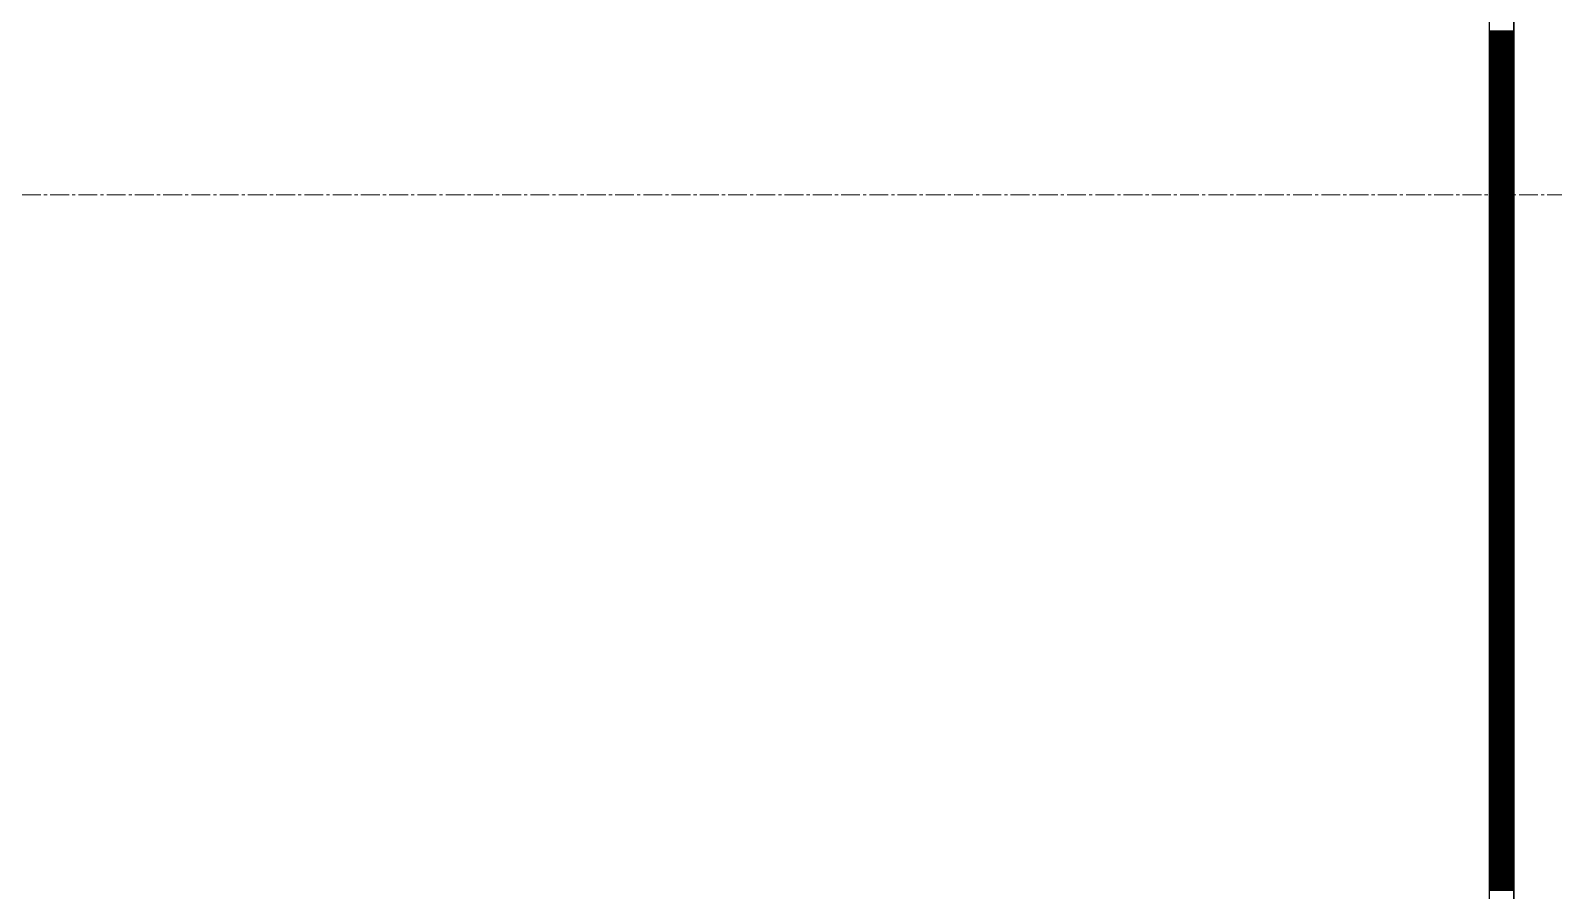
# Model space of a CAD drawing. Header units: millimetres. Extents: x -231292 to 573618, y -153144 to 564035.
# Drawn here: x 7072 to 8613, y 233563 to 234433 of the extents above; entities that cross this region are included whole.
import ezdxf

# ---------------------------------------------------------------- set-up
doc = ezdxf.new("R2010")
doc.units = ezdxf.units.MM
doc.linetypes.add('CENTER2', pattern=[28.575, 19.05, -3.175, 3.175, -3.175])
doc.layers.get('0').update_dxf_attribs({"color": 250})
doc.layers.get('Defpoints').update_dxf_attribs({"color": 250})
for name, color, linetype, lineweight in [('АР_Тонкая', 250, 'Continuous', 5), ('АР_Штриховка', 250, 'Continuous', 0), ('РД_Оси_100', 250, 'Continuous', 0), ('РД_Оси_размер', 250, 'Continuous', 0)]:
    doc.layers.add(name, color=color, linetype=linetype, lineweight=lineweight)
doc.styles.add('style1', font='ARIALN.TTF')
doc.dimstyles.new('Dim100_ареал', dxfattribs={"dimscale": 100, "dimtxt": 2.5, "dimasz": 1, "dimexe": 1, "dimexo": 1, "dimgap": 0.5, "dimtad": 1, "dimzin": 12, "dimdsep": 46, "dimtxsty": 'style1', "dimblk": 'ARCHTICK', "dimcen": 1, "dimdle": 1, "dimclrd": 256, "dimclre": 256, "dimaunit": 1, "dimadec": 0, "dimazin": 3, "dimtfac": 1, "dimtmove": 1, "dimatfit": 3, "dimldrblk": 'OPEN30', "dimfxl": 2, "dimfxlon": 1, "dimtolj": 1, "dimtzin": 0, "dimlwd": 9, "dimlwe": 9, "dimarcsym": 0})

# ---------------------------------------------------------------- blocks, each defined once
blk = doc.blocks.new('_ArchTick')
at = {"color": 0, "linetype": 'ByBlock', "const_width": 0.15}
blk.add_lwpolyline([(-0.5, -0.5), (0.5, 0.5)], dxfattribs=at)
blk = doc.blocks.new('*D182')
at = {"layer": 'Defpoints', "color": 0, "transparency": 16777216}
for p in [(1193587.3, 183613.2), (1194587.3, 183613.2), (1194587.3, 177013.2)]:
    blk.add_point(p, dxfattribs=at)
at = {"layer": 'РД_Оси_размер', "lineweight": 9, "transparency": 16777216}
for p, q in [((1193587.3, 176913.2), (1193587.3, 183713.2)), ((1193787.3, 183613.2), (1193487.3, 183613.2)), ((1193787.3, 177013.2), (1193487.3, 177013.2))]:
    blk.add_line(p, q, dxfattribs=at)
at = {"layer": 'РД_Оси_размер', "lineweight": 9, "transparency": 16777216, "xscale": 100, "yscale": 100, "zscale": 100}
for p, rotation in [((1193587.3, 183613.2), 90), ((1193587.3, 177013.2), 270)]:
    blk.add_blockref('_ArchTick', p, dxfattribs=dict(at, rotation=rotation))
at = {"layer": 'РД_Оси_размер', "color": 0, "transparency": 16777216, "insert": (1193179.9, 180313.2), "char_height": 700, "attachment_point": 5, "rotation": 90, "style": 'style1'}
blk.add_mtext('\\A1;6600', dxfattribs=at)
blk = doc.blocks.new('_Open30')
at = {"color": 0, "linetype": 'ByBlock', "lineweight": -2}
for p, q in [((-1, 0.268), (0, 0)), ((0, 0), (-1, -0.268)), ((0, 0), (-1, 0))]:
    blk.add_line(p, q, dxfattribs=at)
blk = doc.blocks.new('*D183')
at = {"layer": 'Defpoints', "color": 0, "transparency": 16777216}
for p in [(1193587.3, 186313.2), (1194587.3, 186313.2), (1194587.3, 183613.2)]:
    blk.add_point(p, dxfattribs=at)
at = {"layer": 'РД_Оси_размер', "lineweight": 9, "transparency": 16777216}
for p, q in [((1193587.3, 183513.2), (1193587.3, 186413.2)), ((1193787.3, 186313.2), (1193487.3, 186313.2)), ((1193787.3, 183613.2), (1193487.3, 183613.2))]:
    blk.add_line(p, q, dxfattribs=at)
at = {"layer": 'РД_Оси_размер', "lineweight": 9, "transparency": 16777216, "xscale": 100, "yscale": 100, "zscale": 100}
for p, rotation in [((1193587.3, 186313.2), 90), ((1193587.3, 183613.2), 270)]:
    blk.add_blockref('_ArchTick', p, dxfattribs=dict(at, rotation=rotation))
at = {"layer": 'РД_Оси_размер', "color": 0, "transparency": 16777216, "insert": (1193179.9, 184963.2), "char_height": 700, "attachment_point": 5, "rotation": 90, "style": 'style1'}
blk.add_mtext('\\A1;2700', dxfattribs=at)
blk = doc.blocks.new('оси_рен')
at = {"layer": 'РД_Оси_100', "color": 251, "linetype": 'CENTER2', "true_color": 0x636466}
blk.add_line((1225207.916, 183613.25), (1189697.958, 183613.25), dxfattribs=at)
at = {"layer": 'РД_Оси_размер', "color": 251, "true_color": 0x636466}
for base, p1, p2, picture, middle in [((1193587.313, 186313.25), (1194587.313, 183613.25), (1194587.313, 186313.25), '*D183', (1193179.912, 184963.25)), ((1193587.313, 183613.25), (1194587.313, 177013.25), (1194587.313, 183613.25), '*D182', (1193179.912, 180313.25))]:
    dim = blk.add_linear_dim(base=base, p1=p1, p2=p2, angle=90, dimstyle='Dim100_ареал', override={"dimtxt": 7}, dxfattribs=at)
    dim.commit()
    dim.dimension.update_dxf_attribs({"geometry": picture, "text_midpoint": middle})

msp = doc.modelspace()

# ---------------------------------------------------------------- linework, layer by layer
at = {"layer": 'АР_Тонкая', "color": 18, "linetype": 'Continuous', "lineweight": 25, "true_color": 0x000000}
for p, q in [((8548.243, 263866.253), (8548.243, 187666.253)), ((8573.243, 263866.253), (8573.243, 187666.253)), ((8573.243, 187666.253), (8573.243, 263866.253))]:
    msp.add_line(p, q, dxfattribs=at)
at = {"layer": 'АР_Штриховка', "color": 18, "linetype": 'Continuous', "lineweight": 25, "true_color": 0x000000}
for p, q in [((8548.243, 234432.002), (8573.243, 234432.002)), ((8548.243, 234431.002), (8573.243, 234431.002)), ((8548.243, 234430.002), (8573.243, 234430.002)), ((8548.243, 234429.002), (8573.243, 234429.002)), ((8548.243, 234428.002), (8573.243, 234428.002)), ((8548.243, 234427.002), (8573.243, 234427.002)), ((8548.243, 234426.002), (8573.243, 234426.002)), ((8548.243, 234425.002), (8573.243, 234425.002)), ((8548.243, 234424.002), (8573.243, 234424.002)), ((8548.243, 234423.002), (8573.243, 234423.002)), ((8548.243, 234422.002), (8573.243, 234422.002)), ((8548.243, 234421.002), (8573.243, 234421.002)), ((8548.243, 234420.002), (8573.243, 234420.002)), ((8548.243, 234419.002), (8573.243, 234419.002)), ((8548.243, 234418.002), (8573.243, 234418.002)), ((8548.243, 234417.002), (8573.243, 234417.002)), ((8548.243, 234416.002), (8573.243, 234416.002)), ((8548.243, 234415.002), (8573.243, 234415.002)), ((8548.243, 234414.002), (8573.243, 234414.002)), ((8548.243, 234413.002), (8573.243, 234413.002)), ((8548.243, 234412.002), (8573.243, 234412.002)), ((8548.243, 234411.002), (8573.243, 234411.002)), ((8548.243, 234410.002), (8573.243, 234410.002)), ((8548.243, 234409.002), (8573.243, 234409.002)), ((8548.243, 234408.002), (8573.243, 234408.002)), ((8548.243, 234407.002), (8573.243, 234407.002)), ((8548.243, 234406.002), (8573.243, 234406.002)), ((8548.243, 234405.002), (8573.243, 234405.002)), ((8548.243, 234404.002), (8573.243, 234404.002)), ((8548.243, 234403.002), (8573.243, 234403.002)), ((8548.243, 234402.002), (8573.243, 234402.002)), ((8548.243, 234401.002), (8573.243, 234401.002)), ((8548.243, 234400.002), (8573.243, 234400.002)), ((8548.243, 234399.002), (8573.243, 234399.002)), ((8548.243, 234398.002), (8573.243, 234398.002)), ((8548.243, 234397.002), (8573.243, 234397.002)), ((8548.243, 234396.002), (8573.243, 234396.002)), ((8548.243, 234395.002), (8573.243, 234395.002)), ((8548.243, 234394.002), (8573.243, 234394.002)), ((8548.243, 234393.002), (8573.243, 234393.002)), ((8548.243, 234392.002), (8573.243, 234392.002)), ((8548.243, 234391.002), (8573.243, 234391.002)), ((8548.243, 234390.002), (8573.243, 234390.002)), ((8548.243, 234389.002), (8573.243, 234389.002)), ((8548.243, 234388.002), (8573.243, 234388.002)), ((8548.243, 234387.002), (8573.243, 234387.002)), ((8548.243, 234386.002), (8573.243, 234386.002)), ((8548.243, 234385.002), (8573.243, 234385.002)), ((8548.243, 234384.002), (8573.243, 234384.002)), ((8548.243, 234383.002), (8573.243, 234383.002)), ((8548.243, 234382.002), (8573.243, 234382.002)), ((8548.243, 234381.002), (8573.243, 234381.002)), ((8548.243, 234380.002), (8573.243, 234380.002)), ((8548.243, 234379.002), (8573.243, 234379.002)), ((8548.243, 234378.002), (8573.243, 234378.002)), ((8548.243, 234377.002), (8573.243, 234377.002)), ((8548.243, 234376.002), (8573.243, 234376.002)), ((8548.243, 234375.002), (8573.243, 234375.002)), ((8548.243, 234374.002), (8573.243, 234374.002)), ((8548.243, 234373.002), (8573.243, 234373.002)), ((8548.243, 234372.002), (8573.243, 234372.002)), ((8548.243, 234371.002), (8573.243, 234371.002)), ((8548.243, 234370.002), (8573.243, 234370.002)), ((8548.243, 234369.002), (8573.243, 234369.002)), ((8548.243, 234368.002), (8573.243, 234368.002)), ((8548.243, 234367.002), (8573.243, 234367.002)), ((8548.243, 234366.002), (8573.243, 234366.002)), ((8548.243, 234365.002), (8573.243, 234365.002)), ((8548.243, 234364.002), (8573.243, 234364.002)), ((8548.243, 234363.002), (8573.243, 234363.002)), ((8548.243, 234362.002), (8573.243, 234362.002)), ((8548.243, 234361.002), (8573.243, 234361.002)), ((8548.243, 234360.002), (8573.243, 234360.002)), ((8548.243, 234359.002), (8573.243, 234359.002)), ((8548.243, 234358.002), (8573.243, 234358.002)), ((8548.243, 234357.002), (8573.243, 234357.002)), ((8548.243, 234356.002), (8573.243, 234356.002)), ((8548.243, 234355.002), (8573.243, 234355.002)), ((8548.243, 234354.002), (8573.243, 234354.002)), ((8548.243, 234353.002), (8573.243, 234353.002)), ((8548.243, 234352.002), (8573.243, 234352.002)), ((8548.243, 234351.002), (8573.243, 234351.002)), ((8548.243, 234350.002), (8573.243, 234350.002)), ((8548.243, 234349.002), (8573.243, 234349.002)), ((8548.243, 234348.002), (8573.243, 234348.002)), ((8548.243, 234347.002), (8573.243, 234347.002)), ((8548.243, 234346.002), (8573.243, 234346.002)), ((8548.243, 234345.002), (8573.243, 234345.002)), ((8548.243, 234344.002), (8573.243, 234344.002)), ((8548.243, 234343.002), (8573.243, 234343.002)), ((8548.243, 234342.002), (8573.243, 234342.002)), ((8548.243, 234341.002), (8573.243, 234341.002)), ((8548.243, 234340.002), (8573.243, 234340.002)), ((8548.243, 234339.002), (8573.243, 234339.002)), ((8548.243, 234338.002), (8573.243, 234338.002)), ((8548.243, 234337.002), (8573.243, 234337.002)), ((8548.243, 234336.002), (8573.243, 234336.002)), ((8548.243, 234335.002), (8573.243, 234335.002)), ((8548.243, 234334.002), (8573.243, 234334.002)), ((8548.243, 234333.002), (8573.243, 234333.002)), ((8548.243, 234332.002), (8573.243, 234332.002)), ((8548.243, 234331.002), (8573.243, 234331.002)), ((8548.243, 234330.002), (8573.243, 234330.002)), ((8548.243, 234329.002), (8573.243, 234329.002)), ((8548.243, 234328.002), (8573.243, 234328.002)), ((8548.243, 234327.002), (8573.243, 234327.002)), ((8548.243, 234326.002), (8573.243, 234326.002)), ((8548.243, 234325.002), (8573.243, 234325.002)), ((8548.243, 234324.002), (8573.243, 234324.002)), ((8548.243, 234323.002), (8573.243, 234323.002)), ((8548.243, 234322.002), (8573.243, 234322.002)), ((8548.243, 234321.002), (8573.243, 234321.002)), ((8548.243, 234320.002), (8573.243, 234320.002)), ((8548.243, 234319.002), (8573.243, 234319.002)), ((8548.243, 234318.002), (8573.243, 234318.002)), ((8548.243, 234317.002), (8573.243, 234317.002)), ((8548.243, 234316.002), (8573.243, 234316.002)), ((8548.243, 234315.002), (8573.243, 234315.002)), ((8548.243, 234314.002), (8573.243, 234314.002)), ((8548.243, 234313.002), (8573.243, 234313.002)), ((8548.243, 234312.002), (8573.243, 234312.002)), ((8548.243, 234311.002), (8573.243, 234311.002)), ((8548.243, 234310.002), (8573.243, 234310.002)), ((8548.243, 234309.002), (8573.243, 234309.002)), ((8548.243, 234308.002), (8573.243, 234308.002)), ((8548.243, 234307.002), (8573.243, 234307.002)), ((8548.243, 234306.002), (8573.243, 234306.002)), ((8548.243, 234305.002), (8573.243, 234305.002)), ((8548.243, 234304.002), (8573.243, 234304.002)), ((8548.243, 234303.002), (8573.243, 234303.002)), ((8548.243, 234302.002), (8573.243, 234302.002)), ((8548.243, 234301.002), (8573.243, 234301.002)), ((8548.243, 234300.002), (8573.243, 234300.002)), ((8548.243, 234299.002), (8573.243, 234299.002)), ((8548.243, 234298.002), (8573.243, 234298.002)), ((8548.243, 234297.002), (8573.243, 234297.002)), ((8548.243, 234296.002), (8573.243, 234296.002)), ((8548.243, 234295.002), (8573.243, 234295.002)), ((8548.243, 234294.002), (8573.243, 234294.002)), ((8548.243, 234293.002), (8573.243, 234293.002)), ((8548.243, 234292.002), (8573.243, 234292.002)), ((8548.243, 234291.002), (8573.243, 234291.002)), ((8548.243, 234290.002), (8573.243, 234290.002)), ((8548.243, 234289.002), (8573.243, 234289.002)), ((8548.243, 234288.002), (8573.243, 234288.002)), ((8548.243, 234287.002), (8573.243, 234287.002)), ((8548.243, 234286.002), (8573.243, 234286.002)), ((8548.243, 234285.002), (8573.243, 234285.002)), ((8548.243, 234284.002), (8573.243, 234284.002)), ((8548.243, 234283.002), (8573.243, 234283.002)), ((8548.243, 234282.002), (8573.243, 234282.002)), ((8548.243, 234281.002), (8573.243, 234281.002)), ((8548.243, 234280.002), (8573.243, 234280.002)), ((8548.243, 234279.002), (8573.243, 234279.002)), ((8548.243, 234278.002), (8573.243, 234278.002)), ((8548.243, 234277.002), (8573.243, 234277.002)), ((8548.243, 234276.002), (8573.243, 234276.002)), ((8548.243, 234275.002), (8573.243, 234275.002)), ((8548.243, 234274.002), (8573.243, 234274.002)), ((8548.243, 234273.002), (8573.243, 234273.002)), ((8548.243, 234272.002), (8573.243, 234272.002)), ((8548.243, 234271.002), (8573.243, 234271.002)), ((8548.243, 234270.002), (8573.243, 234270.002)), ((8548.243, 234269.002), (8573.243, 234269.002)), ((8548.243, 234268.002), (8573.243, 234268.002)), ((8548.243, 234267.002), (8573.243, 234267.002)), ((8548.243, 234266.002), (8573.243, 234266.002)), ((8548.243, 234265.002), (8573.243, 234265.002)), ((8548.243, 234264.002), (8573.243, 234264.002)), ((8548.243, 234263.002), (8573.243, 234263.002)), ((8548.243, 234262.002), (8573.243, 234262.002)), ((8548.243, 234261.002), (8573.243, 234261.002)), ((8548.243, 234260.002), (8573.243, 234260.002)), ((8548.243, 234259.002), (8573.243, 234259.002)), ((8548.243, 234258.002), (8573.243, 234258.002)), ((8548.243, 234257.002), (8573.243, 234257.002)), ((8548.243, 234256.002), (8573.243, 234256.002)), ((8548.243, 234255.002), (8573.243, 234255.002)), ((8548.243, 234254.002), (8573.243, 234254.002)), ((8548.243, 234253.002), (8573.243, 234253.002)), ((8548.243, 234252.002), (8573.243, 234252.002)), ((8548.243, 234251.002), (8573.243, 234251.002)), ((8548.243, 234250.002), (8573.243, 234250.002)), ((8548.243, 234249.002), (8573.243, 234249.002)), ((8548.243, 234248.002), (8573.243, 234248.002)), ((8548.243, 234247.002), (8573.243, 234247.002)), ((8548.243, 234246.002), (8573.243, 234246.002)), ((8548.243, 234245.002), (8573.243, 234245.002)), ((8548.243, 234244.002), (8573.243, 234244.002)), ((8548.243, 234243.002), (8573.243, 234243.002)), ((8548.243, 234242.002), (8573.243, 234242.002)), ((8548.243, 234241.002), (8573.243, 234241.002)), ((8548.243, 234240.002), (8573.243, 234240.002)), ((8548.243, 234239.002), (8573.243, 234239.002)), ((8548.243, 234238.002), (8573.243, 234238.002)), ((8548.243, 234237.002), (8573.243, 234237.002)), ((8548.243, 234236.002), (8573.243, 234236.002)), ((8548.243, 234235.002), (8573.243, 234235.002)), ((8548.243, 234234.002), (8573.243, 234234.002)), ((8548.243, 234233.002), (8573.243, 234233.002)), ((8548.243, 234232.002), (8573.243, 234232.002)), ((8548.243, 234231.002), (8573.243, 234231.002)), ((8548.243, 234230.002), (8573.243, 234230.002)), ((8548.243, 234229.002), (8573.243, 234229.002)), ((8548.243, 234228.002), (8573.243, 234228.002)), ((8548.243, 234227.002), (8573.243, 234227.002)), ((8548.243, 234226.002), (8573.243, 234226.002)), ((8548.243, 234225.002), (8573.243, 234225.002)), ((8548.243, 234224.002), (8573.243, 234224.002)), ((8548.243, 234223.002), (8573.243, 234223.002)), ((8548.243, 234222.002), (8573.243, 234222.002)), ((8548.243, 234221.002), (8573.243, 234221.002)), ((8548.243, 234220.002), (8573.243, 234220.002)), ((8548.243, 234219.002), (8573.243, 234219.002)), ((8548.243, 234218.002), (8573.243, 234218.002)), ((8548.243, 234217.002), (8573.243, 234217.002)), ((8548.243, 234216.002), (8573.243, 234216.002)), ((8548.243, 234215.002), (8573.243, 234215.002)), ((8548.243, 234214.002), (8573.243, 234214.002)), ((8548.243, 234213.002), (8573.243, 234213.002)), ((8548.243, 234212.002), (8573.243, 234212.002)), ((8548.243, 234211.002), (8573.243, 234211.002)), ((8548.243, 234210.002), (8573.243, 234210.002)), ((8548.243, 234209.002), (8573.243, 234209.002)), ((8548.243, 234208.002), (8573.243, 234208.002)), ((8548.243, 234207.002), (8573.243, 234207.002)), ((8548.243, 234206.002), (8573.243, 234206.002)), ((8548.243, 234205.002), (8573.243, 234205.002)), ((8548.243, 234204.002), (8573.243, 234204.002)), ((8548.243, 234203.002), (8573.243, 234203.002)), ((8548.243, 234202.002), (8573.243, 234202.002)), ((8548.243, 234201.002), (8573.243, 234201.002)), ((8548.243, 234200.002), (8573.243, 234200.002)), ((8548.243, 234199.002), (8573.243, 234199.002)), ((8548.243, 234198.002), (8573.243, 234198.002)), ((8548.243, 234197.002), (8573.243, 234197.002)), ((8548.243, 234196.002), (8573.243, 234196.002)), ((8548.243, 234195.002), (8573.243, 234195.002)), ((8548.243, 234194.002), (8573.243, 234194.002)), ((8548.243, 234193.002), (8573.243, 234193.002)), ((8548.243, 234192.002), (8573.243, 234192.002)), ((8548.243, 234191.002), (8573.243, 234191.002)), ((8548.243, 234190.002), (8573.243, 234190.002)), ((8548.243, 234189.002), (8573.243, 234189.002)), ((8548.243, 234188.002), (8573.243, 234188.002)), ((8548.243, 234187.002), (8573.243, 234187.002)), ((8548.243, 234186.002), (8573.243, 234186.002)), ((8548.243, 234185.002), (8573.243, 234185.002)), ((8548.243, 234184.002), (8573.243, 234184.002)), ((8548.243, 234183.002), (8573.243, 234183.002)), ((8548.243, 234182.002), (8573.243, 234182.002)), ((8548.243, 234181.002), (8573.243, 234181.002)), ((8548.243, 234180.002), (8573.243, 234180.002)), ((8548.243, 234179.002), (8573.243, 234179.002)), ((8548.243, 234178.002), (8573.243, 234178.002)), ((8548.243, 234177.002), (8573.243, 234177.002)), ((8548.243, 234176.002), (8573.243, 234176.002)), ((8548.243, 234175.002), (8573.243, 234175.002)), ((8548.243, 234174.002), (8573.243, 234174.002)), ((8548.243, 234173.002), (8573.243, 234173.002)), ((8548.243, 234172.002), (8573.243, 234172.002)), ((8548.243, 234171.002), (8573.243, 234171.002)), ((8548.243, 234170.002), (8573.243, 234170.002)), ((8548.243, 234169.002), (8573.243, 234169.002)), ((8548.243, 234168.002), (8573.243, 234168.002)), ((8548.243, 234167.002), (8573.243, 234167.002)), ((8548.243, 234166.002), (8573.243, 234166.002)), ((8548.243, 234165.002), (8573.243, 234165.002)), ((8548.243, 234164.002), (8573.243, 234164.002)), ((8548.243, 234163.002), (8573.243, 234163.002)), ((8548.243, 234162.002), (8573.243, 234162.002)), ((8548.243, 234161.002), (8573.243, 234161.002)), ((8548.243, 234160.002), (8573.243, 234160.002)), ((8548.243, 234159.002), (8573.243, 234159.002)), ((8548.243, 234158.002), (8573.243, 234158.002)), ((8548.243, 234157.002), (8573.243, 234157.002)), ((8548.243, 234156.002), (8573.243, 234156.002)), ((8548.243, 234155.002), (8573.243, 234155.002)), ((8548.243, 234154.002), (8573.243, 234154.002)), ((8548.243, 234153.002), (8573.243, 234153.002)), ((8548.243, 234152.002), (8573.243, 234152.002)), ((8548.243, 234151.002), (8573.243, 234151.002)), ((8548.243, 234150.002), (8573.243, 234150.002)), ((8548.243, 234149.002), (8573.243, 234149.002)), ((8548.243, 234148.002), (8573.243, 234148.002)), ((8548.243, 234147.002), (8573.243, 234147.002)), ((8548.243, 234146.002), (8573.243, 234146.002)), ((8548.243, 234145.002), (8573.243, 234145.002)), ((8548.243, 234144.002), (8573.243, 234144.002)), ((8548.243, 234143.002), (8573.243, 234143.002)), ((8548.243, 234142.002), (8573.243, 234142.002)), ((8548.243, 234141.002), (8573.243, 234141.002)), ((8548.243, 234140.002), (8573.243, 234140.002)), ((8548.243, 234139.002), (8573.243, 234139.002)), ((8548.243, 234138.002), (8573.243, 234138.002)), ((8548.243, 234137.002), (8573.243, 234137.002)), ((8548.243, 234136.002), (8573.243, 234136.002)), ((8548.243, 234135.002), (8573.243, 234135.002)), ((8548.243, 234134.002), (8573.243, 234134.002)), ((8548.243, 234133.002), (8573.243, 234133.002)), ((8548.243, 234132.002), (8573.243, 234132.002)), ((8548.243, 234131.002), (8573.243, 234131.002)), ((8548.243, 234130.002), (8573.243, 234130.002)), ((8548.243, 234129.002), (8573.243, 234129.002)), ((8548.243, 234128.002), (8573.243, 234128.002)), ((8548.243, 234127.002), (8573.243, 234127.002)), ((8548.243, 234126.002), (8573.243, 234126.002)), ((8548.243, 234125.002), (8573.243, 234125.002)), ((8548.243, 234124.002), (8573.243, 234124.002)), ((8548.243, 234123.002), (8573.243, 234123.002)), ((8548.243, 234122.002), (8573.243, 234122.002)), ((8548.243, 234121.002), (8573.243, 234121.002)), ((8548.243, 234120.002), (8573.243, 234120.002)), ((8548.243, 234119.002), (8573.243, 234119.002)), ((8548.243, 234118.002), (8573.243, 234118.002)), ((8548.243, 234117.002), (8573.243, 234117.002)), ((8548.243, 234116.002), (8573.243, 234116.002)), ((8548.243, 234115.002), (8573.243, 234115.002)), ((8548.243, 234114.002), (8573.243, 234114.002)), ((8548.243, 234113.002), (8573.243, 234113.002)), ((8548.243, 234112.002), (8573.243, 234112.002)), ((8548.243, 234111.002), (8573.243, 234111.002)), ((8548.243, 234110.002), (8573.243, 234110.002)), ((8548.243, 234109.002), (8573.243, 234109.002)), ((8548.243, 234108.002), (8573.243, 234108.002)), ((8548.243, 234107.002), (8573.243, 234107.002)), ((8548.243, 234106.002), (8573.243, 234106.002)), ((8548.243, 234105.002), (8573.243, 234105.002)), ((8548.243, 234104.002), (8573.243, 234104.002)), ((8548.243, 234103.002), (8573.243, 234103.002)), ((8548.243, 234102.002), (8573.243, 234102.002)), ((8548.243, 234101.002), (8573.243, 234101.002)), ((8548.243, 234100.002), (8573.243, 234100.002)), ((8548.243, 234099.002), (8573.243, 234099.002)), ((8548.243, 234098.002), (8573.243, 234098.002)), ((8548.243, 234097.002), (8573.243, 234097.002)), ((8548.243, 234096.002), (8573.243, 234096.002)), ((8548.243, 234095.002), (8573.243, 234095.002)), ((8548.243, 234094.002), (8573.243, 234094.002)), ((8548.243, 234093.002), (8573.243, 234093.002)), ((8548.243, 234092.002), (8573.243, 234092.002)), ((8548.243, 234091.002), (8573.243, 234091.002)), ((8548.243, 234090.002), (8573.243, 234090.002)), ((8548.243, 234089.002), (8573.243, 234089.002)), ((8548.243, 234088.002), (8573.243, 234088.002)), ((8548.243, 234087.002), (8573.243, 234087.002)), ((8548.243, 234086.002), (8573.243, 234086.002)), ((8548.243, 234085.002), (8573.243, 234085.002)), ((8548.243, 234084.002), (8573.243, 234084.002)), ((8548.243, 234083.002), (8573.243, 234083.002)), ((8548.243, 234082.002), (8573.243, 234082.002)), ((8548.243, 234081.002), (8573.243, 234081.002)), ((8548.243, 234080.002), (8573.243, 234080.002)), ((8548.243, 234079.002), (8573.243, 234079.002)), ((8548.243, 234078.002), (8573.243, 234078.002)), ((8548.243, 234077.002), (8573.243, 234077.002)), ((8548.243, 234076.002), (8573.243, 234076.002)), ((8548.243, 234075.002), (8573.243, 234075.002)), ((8548.243, 234074.002), (8573.243, 234074.002)), ((8548.243, 234073.002), (8573.243, 234073.002)), ((8548.243, 234072.002), (8573.243, 234072.002)), ((8548.243, 234071.002), (8573.243, 234071.002)), ((8548.243, 234070.002), (8573.243, 234070.002)), ((8548.243, 234069.002), (8573.243, 234069.002)), ((8548.243, 234068.002), (8573.243, 234068.002)), ((8548.243, 234067.002), (8573.243, 234067.002)), ((8548.243, 234066.002), (8573.243, 234066.002)), ((8548.243, 234065.002), (8573.243, 234065.002)), ((8548.243, 234064.002), (8573.243, 234064.002)), ((8548.243, 234063.002), (8573.243, 234063.002)), ((8548.243, 234062.002), (8573.243, 234062.002)), ((8548.243, 234061.002), (8573.243, 234061.002)), ((8548.243, 234060.002), (8573.243, 234060.002)), ((8548.243, 234059.002), (8573.243, 234059.002)), ((8548.243, 234058.002), (8573.243, 234058.002)), ((8548.243, 234057.002), (8573.243, 234057.002)), ((8548.243, 234056.002), (8573.243, 234056.002)), ((8548.243, 234055.002), (8573.243, 234055.002)), ((8548.243, 234054.002), (8573.243, 234054.002)), ((8548.243, 234053.002), (8573.243, 234053.002)), ((8548.243, 234052.002), (8573.243, 234052.002)), ((8548.243, 234051.002), (8573.243, 234051.002)), ((8548.243, 234050.002), (8573.243, 234050.002)), ((8548.243, 234049.002), (8573.243, 234049.002)), ((8548.243, 234048.002), (8573.243, 234048.002)), ((8548.243, 234047.002), (8573.243, 234047.002)), ((8548.243, 234046.002), (8573.243, 234046.002)), ((8548.243, 234045.002), (8573.243, 234045.002)), ((8548.243, 234044.002), (8573.243, 234044.002)), ((8548.243, 234043.002), (8573.243, 234043.002)), ((8548.243, 234042.002), (8573.243, 234042.002)), ((8548.243, 234041.002), (8573.243, 234041.002)), ((8548.243, 234040.002), (8573.243, 234040.002)), ((8548.243, 234039.002), (8573.243, 234039.002)), ((8548.243, 234038.002), (8573.243, 234038.002)), ((8548.243, 234037.002), (8573.243, 234037.002)), ((8548.243, 234036.002), (8573.243, 234036.002)), ((8548.243, 234035.002), (8573.243, 234035.002)), ((8548.243, 234034.002), (8573.243, 234034.002)), ((8548.243, 234033.002), (8573.243, 234033.002)), ((8548.243, 234032.002), (8573.243, 234032.002)), ((8548.243, 234031.002), (8573.243, 234031.002)), ((8548.243, 234030.002), (8573.243, 234030.002)), ((8548.243, 234029.002), (8573.243, 234029.002)), ((8548.243, 234028.002), (8573.243, 234028.002)), ((8548.243, 234027.002), (8573.243, 234027.002)), ((8548.243, 234026.002), (8573.243, 234026.002)), ((8548.243, 234025.002), (8573.243, 234025.002)), ((8548.243, 234024.002), (8573.243, 234024.002)), ((8548.243, 234023.002), (8573.243, 234023.002)), ((8548.243, 234022.002), (8573.243, 234022.002)), ((8548.243, 234021.002), (8573.243, 234021.002)), ((8548.243, 234020.002), (8573.243, 234020.002)), ((8548.243, 234019.002), (8573.243, 234019.002)), ((8548.243, 234018.002), (8573.243, 234018.002)), ((8548.243, 234017.002), (8573.243, 234017.002)), ((8548.243, 234016.002), (8573.243, 234016.002)), ((8548.243, 234015.002), (8573.243, 234015.002)), ((8548.243, 234014.002), (8573.243, 234014.002)), ((8548.243, 234013.002), (8573.243, 234013.002)), ((8548.243, 234012.002), (8573.243, 234012.002)), ((8548.243, 234011.002), (8573.243, 234011.002)), ((8548.243, 234010.002), (8573.243, 234010.002)), ((8548.243, 234009.002), (8573.243, 234009.002)), ((8548.243, 234008.002), (8573.243, 234008.002)), ((8548.243, 234007.002), (8573.243, 234007.002)), ((8548.243, 234006.002), (8573.243, 234006.002)), ((8548.243, 234005.002), (8573.243, 234005.002)), ((8548.243, 234004.002), (8573.243, 234004.002)), ((8548.243, 234003.002), (8573.243, 234003.002)), ((8548.243, 234002.002), (8573.243, 234002.002)), ((8548.243, 234001.002), (8573.243, 234001.002)), ((8548.243, 234000.002), (8573.243, 234000.002)), ((8548.243, 233999.002), (8573.243, 233999.002)), ((8548.243, 233998.002), (8573.243, 233998.002)), ((8548.243, 233997.002), (8573.243, 233997.002)), ((8548.243, 233996.002), (8573.243, 233996.002)), ((8548.243, 233995.002), (8573.243, 233995.002)), ((8548.243, 233994.002), (8573.243, 233994.002)), ((8548.243, 233993.002), (8573.243, 233993.002)), ((8548.243, 233992.002), (8573.243, 233992.002)), ((8548.243, 233991.002), (8573.243, 233991.002)), ((8548.243, 233990.002), (8573.243, 233990.002)), ((8548.243, 233989.002), (8573.243, 233989.002)), ((8548.243, 233988.002), (8573.243, 233988.002)), ((8548.243, 233987.002), (8573.243, 233987.002)), ((8548.243, 233986.002), (8573.243, 233986.002)), ((8548.243, 233985.002), (8573.243, 233985.002)), ((8548.243, 233984.002), (8573.243, 233984.002)), ((8548.243, 233983.002), (8573.243, 233983.002)), ((8548.243, 233982.002), (8573.243, 233982.002)), ((8548.243, 233981.002), (8573.243, 233981.002)), ((8548.243, 233980.002), (8573.243, 233980.002)), ((8548.243, 233979.002), (8573.243, 233979.002)), ((8548.243, 233978.002), (8573.243, 233978.002)), ((8548.243, 233977.002), (8573.243, 233977.002)), ((8548.243, 233976.002), (8573.243, 233976.002)), ((8548.243, 233975.002), (8573.243, 233975.002)), ((8548.243, 233974.002), (8573.243, 233974.002)), ((8548.243, 233973.002), (8573.243, 233973.002)), ((8548.243, 233972.002), (8573.243, 233972.002)), ((8548.243, 233971.002), (8573.243, 233971.002)), ((8548.243, 233970.002), (8573.243, 233970.002)), ((8548.243, 233969.002), (8573.243, 233969.002)), ((8548.243, 233968.002), (8573.243, 233968.002)), ((8548.243, 233967.002), (8573.243, 233967.002)), ((8548.243, 233966.002), (8573.243, 233966.002)), ((8548.243, 233965.002), (8573.243, 233965.002)), ((8548.243, 233964.002), (8573.243, 233964.002)), ((8548.243, 233963.002), (8573.243, 233963.002)), ((8548.243, 233962.002), (8573.243, 233962.002)), ((8548.243, 233961.002), (8573.243, 233961.002)), ((8548.243, 233960.002), (8573.243, 233960.002)), ((8548.243, 233959.002), (8573.243, 233959.002)), ((8548.243, 233958.002), (8573.243, 233958.002)), ((8548.243, 233957.002), (8573.243, 233957.002)), ((8548.243, 233956.002), (8573.243, 233956.002)), ((8548.243, 233955.002), (8573.243, 233955.002)), ((8548.243, 233954.002), (8573.243, 233954.002)), ((8548.243, 233953.002), (8573.243, 233953.002)), ((8548.243, 233952.002), (8573.243, 233952.002)), ((8548.243, 233951.002), (8573.243, 233951.002)), ((8548.243, 233950.002), (8573.243, 233950.002)), ((8548.243, 233949.002), (8573.243, 233949.002)), ((8548.243, 233948.002), (8573.243, 233948.002)), ((8548.243, 233947.002), (8573.243, 233947.002)), ((8548.243, 233946.002), (8573.243, 233946.002)), ((8548.243, 233945.002), (8573.243, 233945.002)), ((8548.243, 233944.002), (8573.243, 233944.002)), ((8548.243, 233943.002), (8573.243, 233943.002)), ((8548.243, 233942.002), (8573.243, 233942.002)), ((8548.243, 233941.002), (8573.243, 233941.002)), ((8548.243, 233940.002), (8573.243, 233940.002)), ((8548.243, 233939.002), (8573.243, 233939.002)), ((8548.243, 233938.002), (8573.243, 233938.002)), ((8548.243, 233937.002), (8573.243, 233937.002)), ((8548.243, 233936.002), (8573.243, 233936.002)), ((8548.243, 233935.002), (8573.243, 233935.002)), ((8548.243, 233934.002), (8573.243, 233934.002)), ((8548.243, 233933.002), (8573.243, 233933.002)), ((8548.243, 233932.002), (8573.243, 233932.002)), ((8548.243, 233931.002), (8573.243, 233931.002)), ((8548.243, 233930.002), (8573.243, 233930.002)), ((8548.243, 233929.002), (8573.243, 233929.002)), ((8548.243, 233928.002), (8573.243, 233928.002)), ((8548.243, 233927.002), (8573.243, 233927.002)), ((8548.243, 233926.002), (8573.243, 233926.002)), ((8548.243, 233925.002), (8573.243, 233925.002)), ((8548.243, 233924.002), (8573.243, 233924.002)), ((8548.243, 233923.002), (8573.243, 233923.002)), ((8548.243, 233922.002), (8573.243, 233922.002)), ((8548.243, 233921.002), (8573.243, 233921.002)), ((8548.243, 233920.002), (8573.243, 233920.002)), ((8548.243, 233919.002), (8573.243, 233919.002)), ((8548.243, 233918.002), (8573.243, 233918.002)), ((8548.243, 233917.002), (8573.243, 233917.002)), ((8548.243, 233916.002), (8573.243, 233916.002)), ((8548.243, 233915.002), (8573.243, 233915.002)), ((8548.243, 233914.002), (8573.243, 233914.002)), ((8548.243, 233913.002), (8573.243, 233913.002)), ((8548.243, 233912.002), (8573.243, 233912.002)), ((8548.243, 233911.002), (8573.243, 233911.002)), ((8548.243, 233910.002), (8573.243, 233910.002)), ((8548.243, 233909.002), (8573.243, 233909.002)), ((8548.243, 233908.002), (8573.243, 233908.002)), ((8548.243, 233907.002), (8573.243, 233907.002)), ((8548.243, 233906.002), (8573.243, 233906.002)), ((8548.243, 233905.002), (8573.243, 233905.002)), ((8548.243, 233904.002), (8573.243, 233904.002)), ((8548.243, 233903.002), (8573.243, 233903.002)), ((8548.243, 233902.002), (8573.243, 233902.002)), ((8548.243, 233901.002), (8573.243, 233901.002)), ((8548.243, 233900.002), (8573.243, 233900.002)), ((8548.243, 233899.002), (8573.243, 233899.002)), ((8548.243, 233898.002), (8573.243, 233898.002)), ((8548.243, 233897.002), (8573.243, 233897.002)), ((8548.243, 233896.002), (8573.243, 233896.002)), ((8548.243, 233895.002), (8573.243, 233895.002)), ((8548.243, 233894.002), (8573.243, 233894.002)), ((8548.243, 233893.002), (8573.243, 233893.002)), ((8548.243, 233892.002), (8573.243, 233892.002)), ((8548.243, 233891.002), (8573.243, 233891.002)), ((8548.243, 233890.002), (8573.243, 233890.002)), ((8548.243, 233889.002), (8573.243, 233889.002)), ((8548.243, 233888.002), (8573.243, 233888.002)), ((8548.243, 233887.002), (8573.243, 233887.002)), ((8548.243, 233886.002), (8573.243, 233886.002)), ((8548.243, 233885.002), (8573.243, 233885.002)), ((8548.243, 233884.002), (8573.243, 233884.002)), ((8548.243, 233883.002), (8573.243, 233883.002)), ((8548.243, 233882.002), (8573.243, 233882.002)), ((8548.243, 233881.002), (8573.243, 233881.002)), ((8548.243, 233880.002), (8573.243, 233880.002)), ((8548.243, 233879.002), (8573.243, 233879.002)), ((8548.243, 233878.002), (8573.243, 233878.002)), ((8548.243, 233877.002), (8573.243, 233877.002)), ((8548.243, 233876.002), (8573.243, 233876.002)), ((8548.243, 233875.002), (8573.243, 233875.002)), ((8548.243, 233874.002), (8573.243, 233874.002)), ((8548.243, 233873.002), (8573.243, 233873.002)), ((8548.243, 233872.002), (8573.243, 233872.002)), ((8548.243, 233871.002), (8573.243, 233871.002)), ((8548.243, 233870.002), (8573.243, 233870.002)), ((8548.243, 233869.002), (8573.243, 233869.002)), ((8548.243, 233868.002), (8573.243, 233868.002)), ((8548.243, 233867.002), (8573.243, 233867.002)), ((8548.243, 233866.002), (8573.243, 233866.002)), ((8548.243, 233865.002), (8573.243, 233865.002)), ((8548.243, 233864.002), (8573.243, 233864.002)), ((8548.243, 233863.002), (8573.243, 233863.002)), ((8548.243, 233862.002), (8573.243, 233862.002)), ((8548.243, 233861.002), (8573.243, 233861.002)), ((8548.243, 233860.002), (8573.243, 233860.002)), ((8548.243, 233859.002), (8573.243, 233859.002)), ((8548.243, 233858.002), (8573.243, 233858.002)), ((8548.243, 233857.002), (8573.243, 233857.002)), ((8548.243, 233856.002), (8573.243, 233856.002)), ((8548.243, 233855.002), (8573.243, 233855.002)), ((8548.243, 233854.002), (8573.243, 233854.002)), ((8548.243, 233853.002), (8573.243, 233853.002)), ((8548.243, 233852.002), (8573.243, 233852.002)), ((8548.243, 233851.002), (8573.243, 233851.002)), ((8548.243, 233850.002), (8573.243, 233850.002)), ((8548.243, 233849.002), (8573.243, 233849.002)), ((8548.243, 233848.002), (8573.243, 233848.002)), ((8548.243, 233847.002), (8573.243, 233847.002)), ((8548.243, 233846.002), (8573.243, 233846.002)), ((8548.243, 233845.002), (8573.243, 233845.002)), ((8548.243, 233844.002), (8573.243, 233844.002)), ((8548.243, 233843.002), (8573.243, 233843.002)), ((8548.243, 233842.002), (8573.243, 233842.002)), ((8548.243, 233841.002), (8573.243, 233841.002)), ((8548.243, 233840.002), (8573.243, 233840.002)), ((8548.243, 233839.002), (8573.243, 233839.002)), ((8548.243, 233838.002), (8573.243, 233838.002)), ((8548.243, 233837.002), (8573.243, 233837.002)), ((8548.243, 233836.002), (8573.243, 233836.002)), ((8548.243, 233835.002), (8573.243, 233835.002)), ((8548.243, 233834.002), (8573.243, 233834.002)), ((8548.243, 233833.002), (8573.243, 233833.002)), ((8548.243, 233832.002), (8573.243, 233832.002)), ((8548.243, 233831.002), (8573.243, 233831.002)), ((8548.243, 233830.002), (8573.243, 233830.002)), ((8548.243, 233829.002), (8573.243, 233829.002)), ((8548.243, 233828.002), (8573.243, 233828.002)), ((8548.243, 233827.002), (8573.243, 233827.002)), ((8548.243, 233826.002), (8573.243, 233826.002)), ((8548.243, 233825.002), (8573.243, 233825.002)), ((8548.243, 233824.002), (8573.243, 233824.002)), ((8548.243, 233823.002), (8573.243, 233823.002)), ((8548.243, 233822.002), (8573.243, 233822.002)), ((8548.243, 233821.002), (8573.243, 233821.002)), ((8548.243, 233820.002), (8573.243, 233820.002)), ((8548.243, 233819.002), (8573.243, 233819.002)), ((8548.243, 233818.002), (8573.243, 233818.002)), ((8548.243, 233817.002), (8573.243, 233817.002)), ((8548.243, 233816.002), (8573.243, 233816.002)), ((8548.243, 233815.002), (8573.243, 233815.002)), ((8548.243, 233814.002), (8573.243, 233814.002)), ((8548.243, 233813.002), (8573.243, 233813.002)), ((8548.243, 233812.002), (8573.243, 233812.002)), ((8548.243, 233811.002), (8573.243, 233811.002)), ((8548.243, 233810.002), (8573.243, 233810.002)), ((8548.243, 233809.002), (8573.243, 233809.002)), ((8548.243, 233808.002), (8573.243, 233808.002)), ((8548.243, 233807.002), (8573.243, 233807.002)), ((8548.243, 233806.002), (8573.243, 233806.002)), ((8548.243, 233805.002), (8573.243, 233805.002)), ((8548.243, 233804.002), (8573.243, 233804.002)), ((8548.243, 233803.002), (8573.243, 233803.002)), ((8548.243, 233802.002), (8573.243, 233802.002)), ((8548.243, 233801.002), (8573.243, 233801.002)), ((8548.243, 233800.002), (8573.243, 233800.002)), ((8548.243, 233799.002), (8573.243, 233799.002)), ((8548.243, 233798.002), (8573.243, 233798.002)), ((8548.243, 233797.002), (8573.243, 233797.002)), ((8548.243, 233796.002), (8573.243, 233796.002)), ((8548.243, 233795.002), (8573.243, 233795.002)), ((8548.243, 233794.002), (8573.243, 233794.002)), ((8548.243, 233793.002), (8573.243, 233793.002)), ((8548.243, 233792.002), (8573.243, 233792.002)), ((8548.243, 233791.002), (8573.243, 233791.002)), ((8548.243, 233790.002), (8573.243, 233790.002)), ((8548.243, 233789.002), (8573.243, 233789.002)), ((8548.243, 233788.002), (8573.243, 233788.002)), ((8548.243, 233787.002), (8573.243, 233787.002)), ((8548.243, 233786.002), (8573.243, 233786.002)), ((8548.243, 233785.002), (8573.243, 233785.002)), ((8548.243, 233784.002), (8573.243, 233784.002)), ((8548.243, 233783.002), (8573.243, 233783.002)), ((8548.243, 233782.002), (8573.243, 233782.002)), ((8548.243, 233781.002), (8573.243, 233781.002)), ((8548.243, 233780.002), (8573.243, 233780.002)), ((8548.243, 233779.002), (8573.243, 233779.002)), ((8548.243, 233778.002), (8573.243, 233778.002)), ((8548.243, 233777.002), (8573.243, 233777.002)), ((8548.243, 233776.002), (8573.243, 233776.002)), ((8548.243, 233775.002), (8573.243, 233775.002)), ((8548.243, 233774.002), (8573.243, 233774.002)), ((8548.243, 233773.002), (8573.243, 233773.002)), ((8548.243, 233772.002), (8573.243, 233772.002)), ((8548.243, 233771.002), (8573.243, 233771.002)), ((8548.243, 233770.002), (8573.243, 233770.002)), ((8548.243, 233769.002), (8573.243, 233769.002)), ((8548.243, 233768.002), (8573.243, 233768.002)), ((8548.243, 233767.002), (8573.243, 233767.002)), ((8548.243, 233766.002), (8573.243, 233766.002)), ((8548.243, 233765.002), (8573.243, 233765.002)), ((8548.243, 233764.002), (8573.243, 233764.002)), ((8548.243, 233763.002), (8573.243, 233763.002)), ((8548.243, 233762.002), (8573.243, 233762.002)), ((8548.243, 233761.002), (8573.243, 233761.002)), ((8548.243, 233760.002), (8573.243, 233760.002)), ((8548.243, 233759.002), (8573.243, 233759.002)), ((8548.243, 233758.002), (8573.243, 233758.002)), ((8548.243, 233757.002), (8573.243, 233757.002)), ((8548.243, 233756.002), (8573.243, 233756.002)), ((8548.243, 233755.002), (8573.243, 233755.002)), ((8548.243, 233754.002), (8573.243, 233754.002)), ((8548.243, 233753.002), (8573.243, 233753.002)), ((8548.243, 233752.002), (8573.243, 233752.002)), ((8548.243, 233751.002), (8573.243, 233751.002)), ((8548.243, 233750.002), (8573.243, 233750.002)), ((8548.243, 233749.002), (8573.243, 233749.002)), ((8548.243, 233748.002), (8573.243, 233748.002)), ((8548.243, 233747.002), (8573.243, 233747.002)), ((8548.243, 233746.002), (8573.243, 233746.002)), ((8548.243, 233745.002), (8573.243, 233745.002)), ((8548.243, 233744.002), (8573.243, 233744.002)), ((8548.243, 233743.002), (8573.243, 233743.002)), ((8548.243, 233742.002), (8573.243, 233742.002)), ((8548.243, 233741.002), (8573.243, 233741.002)), ((8548.243, 233740.002), (8573.243, 233740.002)), ((8548.243, 233739.002), (8573.243, 233739.002)), ((8548.243, 233738.002), (8573.243, 233738.002)), ((8548.243, 233737.002), (8573.243, 233737.002)), ((8548.243, 233736.002), (8573.243, 233736.002)), ((8548.243, 233735.002), (8573.243, 233735.002)), ((8548.243, 233734.002), (8573.243, 233734.002)), ((8548.243, 233733.002), (8573.243, 233733.002)), ((8548.243, 233732.002), (8573.243, 233732.002)), ((8548.243, 233731.002), (8573.243, 233731.002)), ((8548.243, 233730.002), (8573.243, 233730.002)), ((8548.243, 233729.002), (8573.243, 233729.002)), ((8548.243, 233728.002), (8573.243, 233728.002)), ((8548.243, 233727.002), (8573.243, 233727.002)), ((8548.243, 233726.002), (8573.243, 233726.002)), ((8548.243, 233725.002), (8573.243, 233725.002)), ((8548.243, 233724.002), (8573.243, 233724.002)), ((8548.243, 233723.002), (8573.243, 233723.002)), ((8548.243, 233722.002), (8573.243, 233722.002)), ((8548.243, 233721.002), (8573.243, 233721.002)), ((8548.243, 233720.002), (8573.243, 233720.002)), ((8548.243, 233719.002), (8573.243, 233719.002)), ((8548.243, 233718.002), (8573.243, 233718.002)), ((8548.243, 233717.002), (8573.243, 233717.002)), ((8548.243, 233716.002), (8573.243, 233716.002)), ((8548.243, 233715.002), (8573.243, 233715.002)), ((8548.243, 233714.002), (8573.243, 233714.002)), ((8548.243, 233713.002), (8573.243, 233713.002)), ((8548.243, 233712.002), (8573.243, 233712.002)), ((8548.243, 233711.002), (8573.243, 233711.002)), ((8548.243, 233710.002), (8573.243, 233710.002)), ((8548.243, 233709.002), (8573.243, 233709.002)), ((8548.243, 233708.002), (8573.243, 233708.002)), ((8548.243, 233707.002), (8573.243, 233707.002)), ((8548.243, 233706.002), (8573.243, 233706.002)), ((8548.243, 233705.002), (8573.243, 233705.002)), ((8548.243, 233704.002), (8573.243, 233704.002)), ((8548.243, 233703.002), (8573.243, 233703.002)), ((8548.243, 233702.002), (8573.243, 233702.002)), ((8548.243, 233701.002), (8573.243, 233701.002)), ((8548.243, 233700.002), (8573.243, 233700.002)), ((8548.243, 233699.002), (8573.243, 233699.002)), ((8548.243, 233698.002), (8573.243, 233698.002)), ((8548.243, 233697.002), (8573.243, 233697.002)), ((8548.243, 233696.002), (8573.243, 233696.002)), ((8548.243, 233695.002), (8573.243, 233695.002)), ((8548.243, 233694.002), (8573.243, 233694.002)), ((8548.243, 233693.002), (8573.243, 233693.002)), ((8548.243, 233692.002), (8573.243, 233692.002)), ((8548.243, 233691.002), (8573.243, 233691.002)), ((8548.243, 233690.002), (8573.243, 233690.002)), ((8548.243, 233689.002), (8573.243, 233689.002)), ((8548.243, 233688.002), (8573.243, 233688.002)), ((8548.243, 233687.002), (8573.243, 233687.002)), ((8548.243, 233686.002), (8573.243, 233686.002)), ((8548.243, 233685.002), (8573.243, 233685.002)), ((8548.243, 233684.002), (8573.243, 233684.002)), ((8548.243, 233683.002), (8573.243, 233683.002)), ((8548.243, 233682.002), (8573.243, 233682.002)), ((8548.243, 233681.002), (8573.243, 233681.002)), ((8548.243, 233680.002), (8573.243, 233680.002)), ((8548.243, 233679.002), (8573.243, 233679.002)), ((8548.243, 233678.002), (8573.243, 233678.002)), ((8548.243, 233677.002), (8573.243, 233677.002)), ((8548.243, 233676.002), (8573.243, 233676.002)), ((8548.243, 233675.002), (8573.243, 233675.002)), ((8548.243, 233674.002), (8573.243, 233674.002)), ((8548.243, 233673.002), (8573.243, 233673.002)), ((8548.243, 233672.002), (8573.243, 233672.002)), ((8548.243, 233671.002), (8573.243, 233671.002)), ((8548.243, 233670.002), (8573.243, 233670.002)), ((8548.243, 233669.002), (8573.243, 233669.002)), ((8548.243, 233668.002), (8573.243, 233668.002)), ((8548.243, 233667.002), (8573.243, 233667.002)), ((8548.243, 233666.002), (8573.243, 233666.002)), ((8548.243, 233665.002), (8573.243, 233665.002)), ((8548.243, 233664.002), (8573.243, 233664.002)), ((8548.243, 233663.002), (8573.243, 233663.002)), ((8548.243, 233662.002), (8573.243, 233662.002)), ((8548.243, 233661.002), (8573.243, 233661.002)), ((8548.243, 233660.002), (8573.243, 233660.002)), ((8548.243, 233659.002), (8573.243, 233659.002)), ((8548.243, 233658.002), (8573.243, 233658.002)), ((8548.243, 233657.002), (8573.243, 233657.002)), ((8548.243, 233656.002), (8573.243, 233656.002)), ((8548.243, 233655.002), (8573.243, 233655.002)), ((8548.243, 233654.002), (8573.243, 233654.002)), ((8548.243, 233653.002), (8573.243, 233653.002)), ((8548.243, 233652.002), (8573.243, 233652.002)), ((8548.243, 233651.002), (8573.243, 233651.002)), ((8548.243, 233650.002), (8573.243, 233650.002)), ((8548.243, 233649.002), (8573.243, 233649.002)), ((8548.243, 233648.002), (8573.243, 233648.002)), ((8548.243, 233647.002), (8573.243, 233647.002)), ((8548.243, 233646.002), (8573.243, 233646.002)), ((8548.243, 233645.002), (8573.243, 233645.002)), ((8548.243, 233644.002), (8573.243, 233644.002)), ((8548.243, 233643.002), (8573.243, 233643.002)), ((8548.243, 233642.002), (8573.243, 233642.002)), ((8548.243, 233641.002), (8573.243, 233641.002)), ((8548.243, 233640.002), (8573.243, 233640.002)), ((8548.243, 233639.002), (8573.243, 233639.002)), ((8548.243, 233638.002), (8573.243, 233638.002)), ((8548.243, 233637.002), (8573.243, 233637.002)), ((8548.243, 233636.002), (8573.243, 233636.002)), ((8548.243, 233635.002), (8573.243, 233635.002)), ((8548.243, 233634.002), (8573.243, 233634.002)), ((8548.243, 233633.002), (8573.243, 233633.002)), ((8548.243, 233632.002), (8573.243, 233632.002)), ((8548.243, 233631.002), (8573.243, 233631.002)), ((8548.243, 233630.002), (8573.243, 233630.002)), ((8548.243, 233629.002), (8573.243, 233629.002)), ((8548.243, 233628.002), (8573.243, 233628.002)), ((8548.243, 233627.002), (8573.243, 233627.002)), ((8548.243, 233626.002), (8573.243, 233626.002)), ((8548.243, 233625.002), (8573.243, 233625.002)), ((8548.243, 233624.002), (8573.243, 233624.002)), ((8548.243, 233623.002), (8573.243, 233623.002)), ((8548.243, 233622.002), (8573.243, 233622.002)), ((8548.243, 233621.002), (8573.243, 233621.002)), ((8548.243, 233620.002), (8573.243, 233620.002)), ((8548.243, 233619.002), (8573.243, 233619.002)), ((8548.243, 233618.002), (8573.243, 233618.002)), ((8548.243, 233617.002), (8573.243, 233617.002)), ((8548.243, 233616.002), (8573.243, 233616.002)), ((8548.243, 233615.002), (8573.243, 233615.002)), ((8548.243, 233614.002), (8573.243, 233614.002)), ((8548.243, 233613.002), (8573.243, 233613.002)), ((8548.243, 233612.002), (8573.243, 233612.002)), ((8548.243, 233611.002), (8573.243, 233611.002)), ((8548.243, 233610.002), (8573.243, 233610.002)), ((8548.243, 233609.002), (8573.243, 233609.002)), ((8548.243, 233608.002), (8573.243, 233608.002)), ((8548.243, 233607.002), (8573.243, 233607.002)), ((8548.243, 233606.002), (8573.243, 233606.002)), ((8548.243, 233605.002), (8573.243, 233605.002)), ((8548.243, 233604.002), (8573.243, 233604.002)), ((8548.243, 233603.002), (8573.243, 233603.002)), ((8548.243, 233602.002), (8573.243, 233602.002)), ((8548.243, 233601.002), (8573.243, 233601.002)), ((8548.243, 233600.002), (8573.243, 233600.002)), ((8548.243, 233599.002), (8573.243, 233599.002)), ((8548.243, 233598.002), (8573.243, 233598.002)), ((8548.243, 233597.002), (8573.243, 233597.002)), ((8548.243, 233596.002), (8573.243, 233596.002)), ((8548.243, 233595.002), (8573.243, 233595.002)), ((8548.243, 233594.002), (8573.243, 233594.002)), ((8548.243, 233593.002), (8573.243, 233593.002)), ((8548.243, 233592.002), (8573.243, 233592.002)), ((8548.243, 233591.002), (8573.243, 233591.002)), ((8548.243, 233590.002), (8573.243, 233590.002)), ((8548.243, 233589.002), (8573.243, 233589.002)), ((8548.243, 233588.002), (8573.243, 233588.002)), ((8548.243, 233587.002), (8573.243, 233587.002)), ((8548.243, 233586.002), (8573.243, 233586.002)), ((8548.243, 233585.002), (8573.243, 233585.002)), ((8548.243, 233584.002), (8573.243, 233584.002)), ((8548.243, 233583.002), (8573.243, 233583.002)), ((8548.243, 233582.002), (8573.243, 233582.002)), ((8548.243, 233581.002), (8573.243, 233581.002)), ((8548.243, 233580.002), (8573.243, 233580.002)), ((8548.243, 233579.002), (8573.243, 233579.002)), ((8548.243, 233578.002), (8573.243, 233578.002)), ((8548.243, 233577.002), (8573.243, 233577.002)), ((8548.243, 233576.002), (8573.243, 233576.002)), ((8548.243, 233575.002), (8573.243, 233575.002)), ((8548.243, 233574.002), (8573.243, 233574.002)), ((8548.243, 233573.002), (8573.243, 233573.002)), ((8548.243, 233572.002), (8573.243, 233572.002)), ((8548.243, 233571.002), (8573.243, 233571.002)), ((8548.243, 233570.002), (8573.243, 233570.002)), ((8548.243, 233569.002), (8573.243, 233569.002)), ((8548.243, 233568.002), (8573.243, 233568.002)), ((8548.243, 233567.002), (8573.243, 233567.002)), ((8548.243, 233566.002), (8573.243, 233566.002)), ((8548.243, 233565.002), (8573.243, 233565.002)), ((8548.243, 233564.002), (8573.243, 233564.002)), ((8548.243, 233563.002), (8573.243, 233563.002))]:
    msp.add_line(p, q, dxfattribs=at)

# ---------------------------------------------------------------- block references
at = {"rotation": 359.999868838025}
msp.add_blockref('оси_рен', (-1186750.035, 50655.808), dxfattribs=at)

doc.saveas('drawing.dxf')
